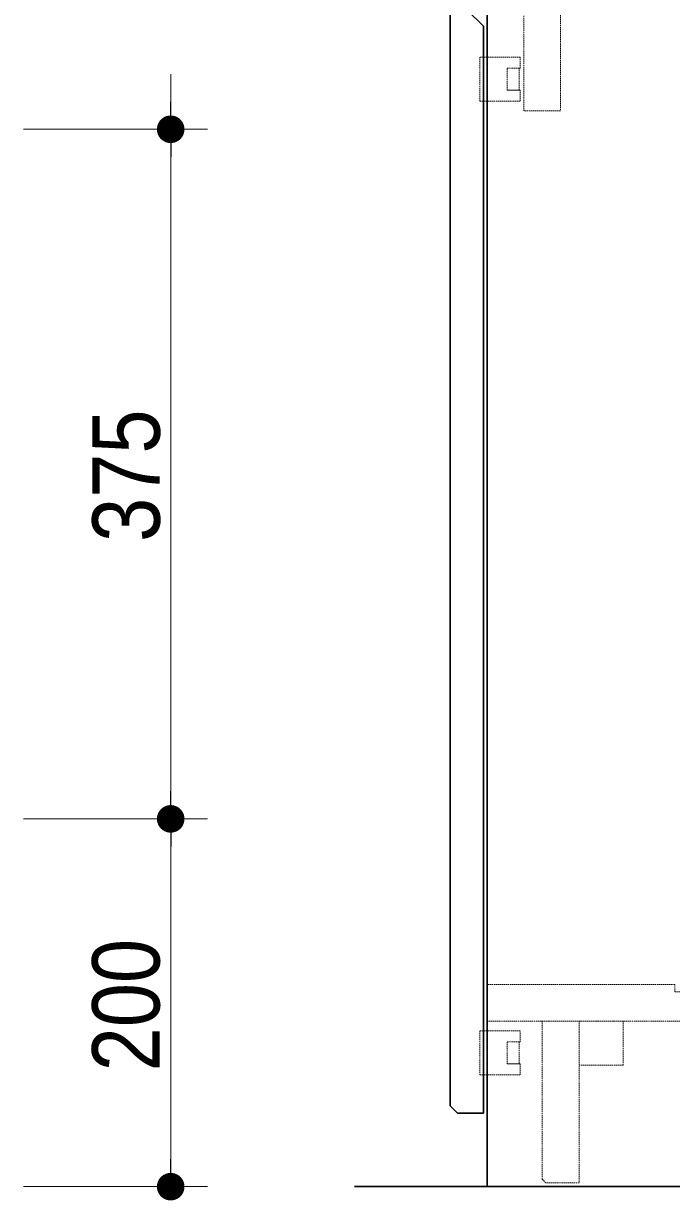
# Model space of a CAD drawing. Units: millimetres, scale not verified. Extents: x -6062 to 6062, y -3045 to 3045.
# Drawn here: x -4052 to -3700, y -2078 to -1438 of the extents above; entities that cross this region are included whole.
import ezdxf
from ezdxf.enums import TextEntityAlignment as Align

# ---------------------------------------------------------------- set-up
doc = ezdxf.new("R2010")
doc.units = ezdxf.units.MM
doc.header["$LTSCALE"] = 20
doc.header["$PDMODE"] = 32
doc.header["$PDSIZE"] = 10
doc.linetypes.add('USER1', pattern=[1.11, 0.71, -0.4])
for name, color, linetype, lineweight in [('0-0_5ボウル・キャビネット', 7, 'Continuous', 15), ('0-3_2寸法-2', 7, 'Continuous', 15), ('0-4_0', 7, 'Continuous', 25), ('0-6_2寸法-1', 7, 'Continuous', 15)]:
    doc.layers.add(name, color=color, linetype=linetype, lineweight=lineweight)
doc.layers.add('0-5_Defpoints', color=7, linetype='Continuous')
doc.styles.add('ＭＳ Ｐゴシック', font='')
doc.styles.get('ＭＳ Ｐゴシック').set_extended_font_data('MS PGothic')

# ---------------------------------------------------------------- blocks, each defined once
blk = doc.blocks.new('グループ-18')
at = {"layer": '0-0_5ボウル・キャビネット', "lineweight": 30}
for points in [[(-40260, -28100), (-29720, -28100), (-29720, -41400), (-40260, -41400)], [(-40660, -40520), (-40580, -40600), (-40300, -40600), (-40300, -28780), (-40480, -28600), (-40660, -28600)]]:
    blk.add_lwpolyline(points, close=True, dxfattribs=at)
blk = doc.blocks.new('グループ-19')
at = {"layer": '0-0_5ボウル・キャビネット', "linetype": 'USER1'}
for points in [[(-39860, -28100), (-39460, -28100), (-39460, -29700), (-39860, -29700)], [(-39900, -29475), (-40040, -29475), (-40040, -29235), (-39900, -29235), (-39900, -29115), (-40340, -29115), (-40340, -29595), (-39900, -29595)], [(-40040, -29235), (-39910, -29235), (-39910, -29475), (-40040, -29475)], [(-40260, -39600), (-37920, -39600), (-37920, -39280), (-38220, -39280), (-38220, -39200), (-40260, -39200)], [(-39660, -39600), (-39260, -39600), (-39260, -41360), (-39620, -41360), (-39660, -41320)], [(-39260, -39600), (-38780, -39600), (-38780, -40080), (-39260, -40080)], [(-39900, -40065), (-40040, -40065), (-40040, -39825), (-39900, -39825), (-39900, -39705), (-40340, -39705), (-40340, -40185), (-39900, -40185)], [(-40040, -39825), (-39910, -39825), (-39910, -40065), (-40040, -40065)]]:
    blk.add_lwpolyline(points, close=True, dxfattribs=at)
blk = doc.blocks.new('グループ-21')
at = {"layer": '0-0_5ボウル・キャビネット', "lineweight": 30}
blk.add_lwpolyline([(-41700, -41400), (-29700, -41400), (-29700, -21400)], dxfattribs=at)
at = {"layer": '0-0_5ボウル・キャビネット'}
for name in ['グループ-18', 'グループ-19']:
    blk.add_blockref(name, (0, 0), dxfattribs=at)
blk = doc.blocks.new('_Dot')
at = {"layer": '0-4_0'}
blk.add_line((-10, 0), (-20, 0), dxfattribs=at)
for points in [[(0, 0), (-5.36, 8.44), (-4.26, 9.05)], [(0, 0), (-4.26, 9.05), (-3.09, 9.51)], [(0, 0), (-3.09, 9.51), (-1.87, 9.82)], [(0, 0), (-1.87, 9.82), (-0.63, 9.98)], [(0, 0), (-0.63, 9.98), (0.63, 9.98)], [(0, 0), (0.63, 9.98), (1.87, 9.82)], [(0, 0), (1.87, 9.82), (3.09, 9.51)], [(0, 0), (3.09, 9.51), (4.26, 9.05)], [(0, 0), (4.26, 9.05), (5.36, 8.44)], [(0, 0), (-10, 0), (-9.92, 1.25)], [(0, 0), (-9.92, -1.25), (-10, 0)], [(0, 0), (-9.92, 1.25), (-9.69, 2.49)], [(0, 0), (-9.69, -2.49), (-9.92, -1.25)], [(0, 0), (-9.69, 2.49), (-9.3, 3.68)], [(0, 0), (-9.3, -3.68), (-9.69, -2.49)], [(0, 0), (-9.3, 3.68), (-8.76, 4.82)], [(0, 0), (-8.76, -4.82), (-9.3, -3.68)], [(0, 0), (-8.76, 4.82), (-8.09, 5.88)], [(0, 0), (-8.09, -5.88), (-8.76, -4.82)], [(0, 0), (-8.09, 5.88), (-7.29, 6.85)], [(0, 0), (-7.29, -6.85), (-8.09, -5.88)], [(0, 0), (-7.29, 6.85), (-6.37, 7.71)], [(0, 0), (-6.37, -7.71), (-7.29, -6.85)], [(0, 0), (-6.37, 7.71), (-5.36, 8.44)], [(0, 0), (-5.36, -8.44), (-6.37, -7.71)], [(0, 0), (-4.26, -9.05), (-5.36, -8.44)], [(0, 0), (-3.09, -9.51), (-4.26, -9.05)], [(0, 0), (-1.87, -9.82), (-3.09, -9.51)], [(0, 0), (-0.63, -9.98), (-1.87, -9.82)], [(0, 0), (0.63, -9.98), (-0.63, -9.98)], [(0, 0), (5.36, 8.44), (6.37, 7.71)], [(0, 0), (6.37, 7.71), (7.29, 6.85)], [(0, 0), (7.29, 6.85), (8.09, 5.88)], [(0, 0), (8.09, 5.88), (8.76, 4.82)], [(0, 0), (8.76, 4.82), (9.3, 3.68)], [(0, 0), (9.3, 3.68), (9.69, 2.49)], [(0, 0), (9.69, 2.49), (9.92, 1.25)], [(0, 0), (9.92, 1.25), (10, 0)], [(0, 0), (1.87, -9.82), (0.63, -9.98)], [(0, 0), (3.09, -9.51), (1.87, -9.82)], [(0, 0), (4.26, -9.05), (3.09, -9.51)], [(0, 0), (5.36, -8.44), (4.26, -9.05)], [(0, 0), (6.37, -7.71), (5.36, -8.44)], [(0, 0), (7.29, -6.85), (6.37, -7.71)], [(0, 0), (8.09, -5.88), (7.29, -6.85)], [(0, 0), (8.76, -4.82), (8.09, -5.88)], [(0, 0), (9.3, -3.68), (8.76, -4.82)], [(0, 0), (9.69, -2.49), (9.3, -3.68)], [(0, 0), (9.92, -1.25), (9.69, -2.49)], [(0, 0), (10, 0), (9.92, -1.25)]]:
    blk.add_solid(points, dxfattribs=at)

msp = doc.modelspace()

# ---------------------------------------------------------------- linework, layer by layer
at = {"layer": '0-3_2寸法-2'}
for p, q in [((-3972.5, -1479.99), (-3972.5, -1464.99)), ((-4052.5, -1495), (-3952.5, -1495)), ((-3972.5, -1870), (-3972.5, -1495)), ((-4052.5, -1870), (-3952.5, -1870)), ((-3972.5, -1885.01), (-3972.5, -1900.01))]:
    msp.add_line(p, q, dxfattribs=at)
at = {"layer": '0-5_Defpoints'}
for p in [(-3972.5, -1495), (-3972.5, -2070)]:
    msp.add_point(p, dxfattribs=at)
at = {"layer": '0-6_2寸法-1'}
for p, q in [((-4052.5, -1495), (-3952.5, -1495)), ((-3972.5, -1854.99), (-3972.5, -1510.01)), ((-4052.5, -1870), (-3952.5, -1870)), ((-4052.5, -1870), (-3952.5, -1870)), ((-3972.5, -1885.01), (-3972.5, -2054.99)), ((-4052.5, -2070), (-3952.5, -2070))]:
    msp.add_line(p, q, dxfattribs=at)

# ---------------------------------------------------------------- block references
at = {"layer": '0-0_5ボウル・キャビネット', "xscale": 0.05, "yscale": 0.05}
msp.add_blockref('グループ-21', (-1787.5, 0), dxfattribs=at)
at = {"layer": '0-3_2寸法-2', "xscale": 0.7503418, "yscale": 0.7503418}
for p, rotation in [((-3972.5, -1495), 270), ((-3972.5, -1870), 90)]:
    msp.add_blockref('_Dot', p, dxfattribs=dict(at, rotation=rotation))
at = {"layer": '0-6_2寸法-1', "xscale": 0.7503418, "yscale": 0.7503418}
for p, rotation in [((-3972.5, -1495), 90), ((-3972.5, -1870), 270), ((-3972.5, -1870), 90), ((-3972.5, -2070), 270)]:
    msp.add_blockref('_Dot', p, dxfattribs=dict(at, rotation=rotation))

# ---------------------------------------------------------------- texts
at = {"layer": '0-6_2寸法-1', "style": 'ＭＳ Ｐゴシック', "width": 0.9}
for s, p in [('375', (-3967.44, -1719.39)), ('200', (-3967.54, -2007.28))]:
    msp.add_text(s, height=36.66, rotation=90, dxfattribs=at).set_placement(p, align=Align.BOTTOM_LEFT)

doc.saveas('drawing.dxf')
